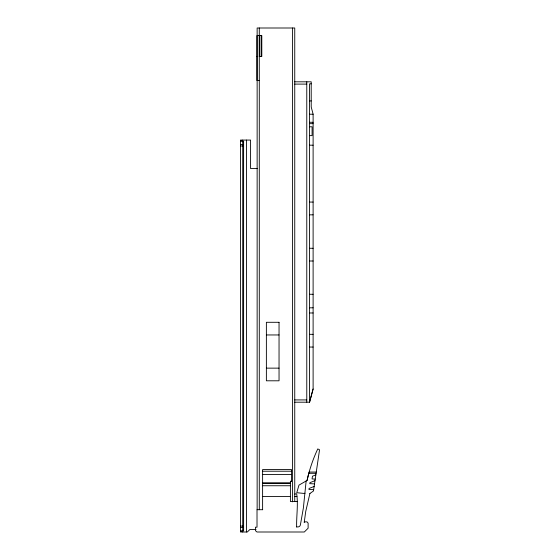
<?xml version="1.0" encoding="UTF-8"?>
<svg xmlns="http://www.w3.org/2000/svg" width="560" height="560" viewBox="0 0 560 560"><rect width="100%" height="100%" fill="white"/><g stroke="black" fill="none" stroke-linecap="round" stroke-linejoin="round"><path stroke-width="0.84" d="M306.138 480.991L303.38 507.969L300.405 524.839A2.534 2.534 0 0 1 297.913 526.932L296.534 526.932M304.906 493.129L304.857 493.514L296.758 492.702L298.977 485.121L307.083 480.445A146.895 146.895 0 0 1 317.772 448.924L319.55 449.764L313.488 490.973L309.862 493.528M304.206 522.599L305.725 511.49L309.897 493.5M310.016 400.526L309.561 402.164L313.11 388.969L313.11 114.114L311.213 107.023L311.213 81.816L294.749 81.816M310.177 399.924L313.11 388.969M315.854 474.88L312.459 476.224L312.06 478.94L315.231 479.129M315.007 480.662L309.911 482.685L309.771 483.63L314.531 483.903M314.153 486.451L309.064 488.467L308.924 489.412L313.677 489.692M294.749 494.074L296.681 493.787C298.291 504.819 296.373 515.879 296.646 526.932M256.914 56.49L257.348 56.49M259.203 56.49L261.793 56.49L261.793 35.595L256.914 35.595L256.914 80.556L259.196 80.556M311.213 83.832L309.561 83.832L309.561 402.199L294.749 402.199M294.749 84.098L306.775 84.098M309.561 100.926L311.213 100.926M309.561 114.219L313.11 114.219M309.561 122.276L313.11 122.276M309.561 123.662L313.11 123.662M309.561 126.784L312.095 126.784L312.095 135.625L309.561 135.625M240.45 140.49L242.732 140.49M240.45 141.337L243.621 141.337L243.621 530.733L240.45 530.733M240.45 144.501L242.732 144.501M309.561 145.187L313.11 145.187M240.45 145.971L242.732 145.971M257.516 168.56L250.586 168.56L250.586 140.07L240.45 140.07L240.45 532L247.31 532L249.935 529.466L256.053 529.466M309.561 202.069L313.11 202.069M309.561 214.837L313.11 214.837M309.561 248.276L313.11 248.276M309.561 261.002L313.11 261.002M309.561 294.273L313.11 294.273M309.561 307.811L313.11 307.811M309.561 312.977L313.11 312.977M309.561 334.327L313.11 334.327M266.378 334.957L279.041 334.957M309.561 347.053L313.11 347.053M266.378 368.137L279.041 368.137M294.749 399.924L306.775 399.924M262.612 471.219L291.55 471.219M316.274 472.052L309.162 472.052L308.819 473.291L316.085 473.305M262.612 474.523L291.55 474.523M291.55 481.278L290.409 481.278L290.409 501.515L297.283 501.515M290.409 481.348L291.55 481.348L291.55 469.567L262.612 469.567L262.612 509.712M262.612 482.993L290.409 482.993M262.612 483.217L290.409 483.217M262.612 485.744L290.409 485.744M262.612 496.545L290.409 496.545M294.749 496.489L296.919 496.489M262.703 509.712L257.012 509.712L257.012 527.191L255.451 527.191L255.451 530.67L256.97 532L304.318 532L308.119 528.199L308.119 523.138L307.055 521.871L304.304 521.871M240.45 526.099L242.732 526.099M240.45 527.569L242.732 527.569M240.45 531.58L242.732 531.58M306.775 81.816L306.775 402.199M294.749 501.515L294.749 28L257.138 28L257.138 509.712M292.593 28L292.593 501.844M261.128 35.595L261.128 56.49M259.336 35.595L259.336 56.49M259.287 28L259.287 509.712M246.533 140.07L246.533 532M242.732 140.07L242.732 141.82M242.732 530.25L242.732 532M243.25 141.764A7.728 3.752 -90 0 0 242.732 142.219L242.732 529.851A7.84 3.808 -90 0 0 243.621 530.516M307.083 480.445A176.519 160.853 8.4 0 1 308.707 473.718M279.041 322.294L266.378 322.294L266.378 380.8L279.041 380.8L279.041 322.294"/></g></svg>
